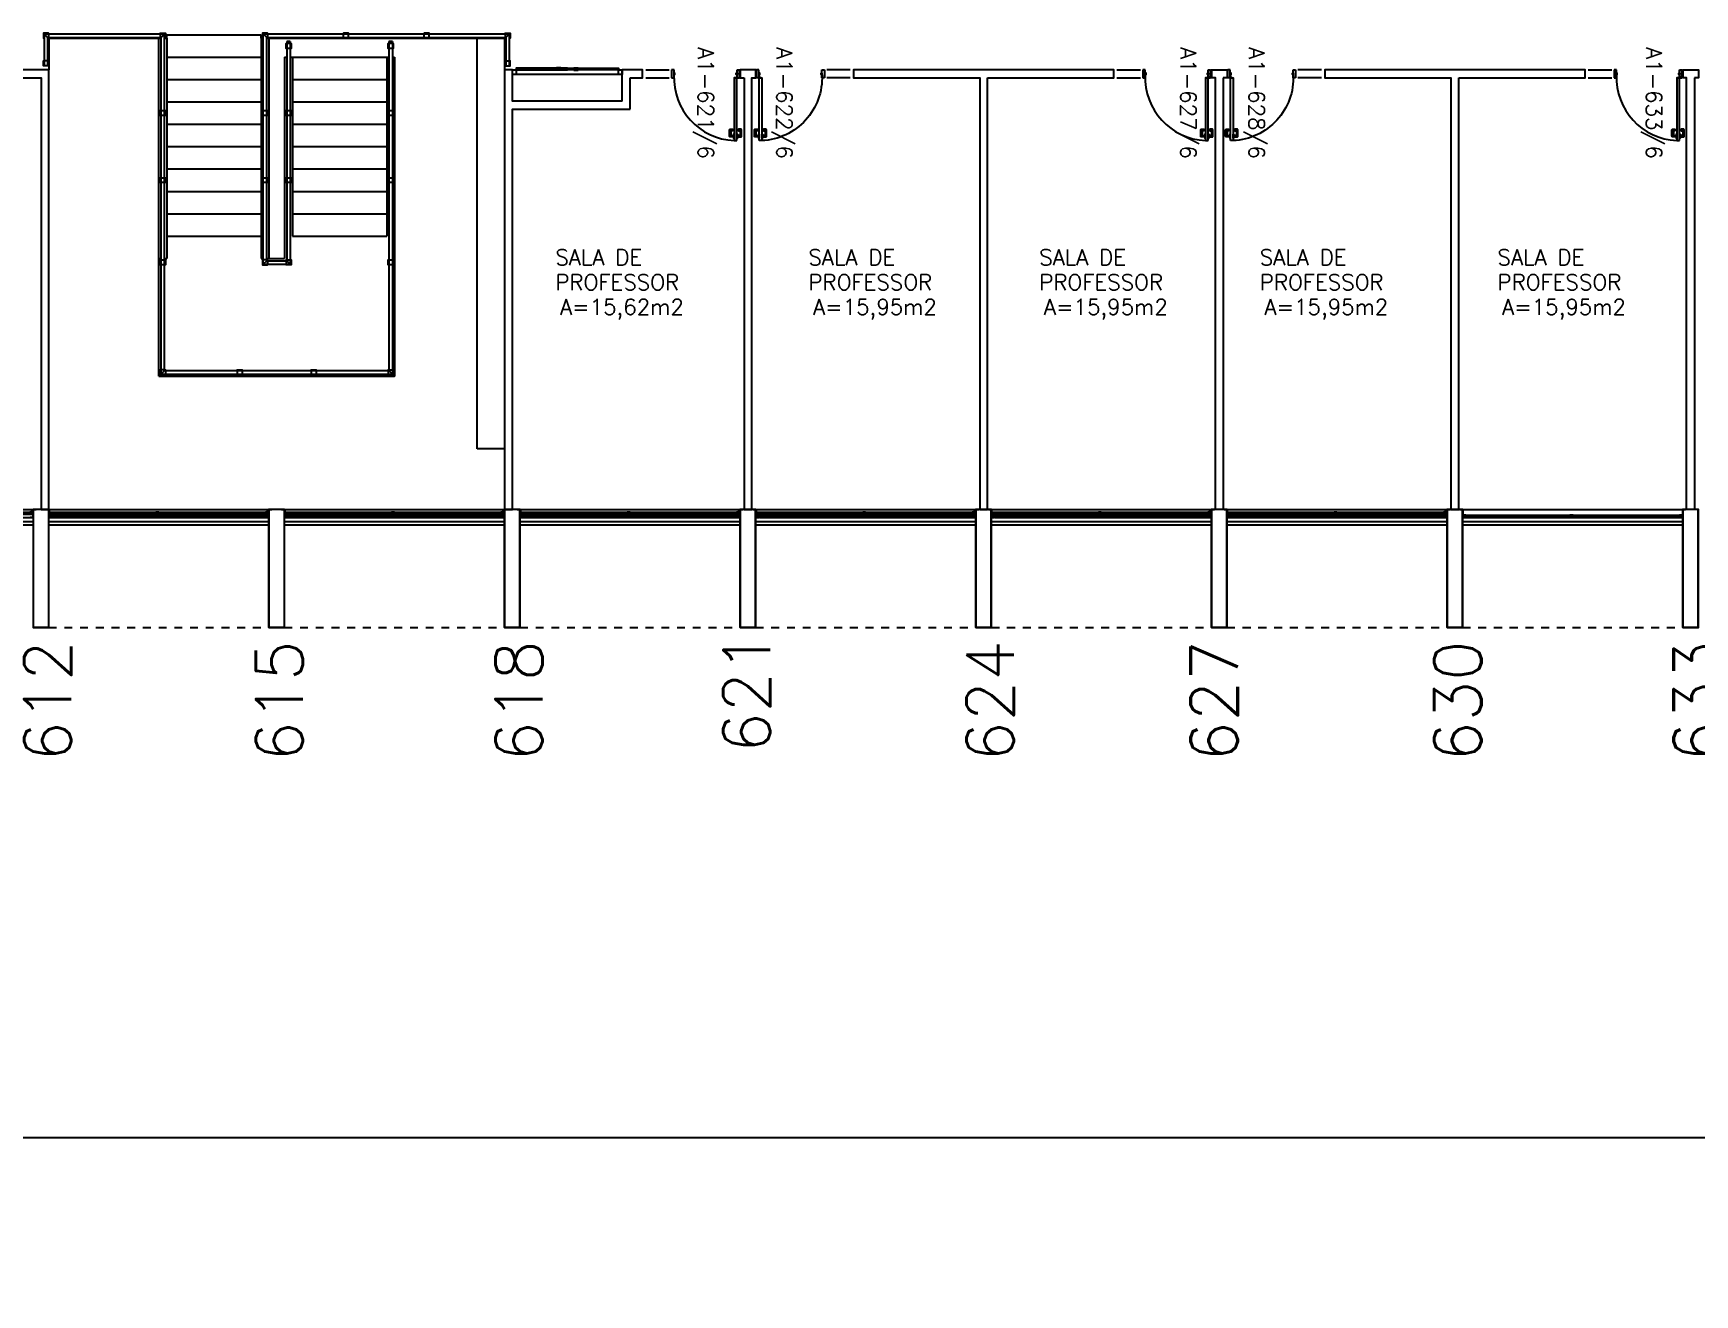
# Model space of a CAD drawing. Extents: x -16 to 243, y 482 to 579.
# Drawn here: x 144.19 to 165.34, y 486.2 to 502.26 of the extents above; entities that cross this region are included whole.
import ezdxf
from ezdxf.enums import TextEntityAlignment as Align

# ---------------------------------------------------------------- set-up
doc = ezdxf.new("R2010")
doc.units = 0
doc.header["$LTSCALE"] = 0.02
doc.header["$MEASUREMENT"] = 0
doc.linetypes.add('HIDDEN', pattern=[0.375, 0.25, -0.125])
doc.linetypes.add('HIDDEN2', pattern=[0.1875, 0.125, -0.0625])
doc.layers.get('0').update_dxf_attribs({"linetype": 'CONTINUOUS'})
for name, color, linetype in [('AR-BNC-VT1', 1, 'CONTINUOUS'), ('AR-COB-PRJ', 1, 'HIDDEN'), ('AR-COR-VT1', 2, 'CONTINUOUS'), ('AR-COR-VT2', 2, 'CONTINUOUS'), ('AR-DIV', 2, 'CONTINUOUS'), ('AR-EST-CNC', 3, 'CONTINUOUS'), ('AR-EST-CNC-IDE', 2, 'CONTINUOUS'), ('AR-PIS', 1, 'CONTINUOUS'), ('AR-PIS-VT1', 1, 'CONTINUOUS'), ('AR-PIS-VT2', 1, 'CONTINUOUS'), ('AR-POR-VT1', 191, 'CONTINUOUS'), ('BI-ESC', 7, 'CONTINUOUS'), ('BI-ESQ', 7, 'CONTINUOUS'), ('BI-POR', 7, 'CONTINUOUS'), ('BL-ESQ-01', 2, 'CONTINUOUS'), ('BL-ESQ-02', 2, 'CONTINUOUS'), ('BL-MOB-02', 122, 'CONTINUOUS'), ('BL-POR-01', 41, 'CONTINUOUS'), ('DT-ESQ-CRT', 43, 'CONTINUOUS'), ('DT-ESQ-VT1', 1, 'CONTINUOUS'), ('DT-ESQ-VT2', 2, 'CONTINUOUS'), ('DT-PRJ', 1, 'HIDDEN'), ('ESQ', 1, 'CONTINUOUS'), ('ESTR', 3, 'CONTINUOUS'), ('NOPILAR1', 2, 'CONTINUOUS'), ('PROJ', 1, 'HIDDEN2'), ('TEXTO', 2, 'CONTINUOUS'), ('TEXTO-ENDEREÇO', 2, 'CONTINUOUS'), ('USO1', 2, 'CONTINUOUS'), ('ÁREA', 2, 'CONTINUOUS')]:
    doc.layers.add(name, color=color, linetype=linetype)
doc.styles.add('1', font='romans.shx')
doc.styles.add('NOPILAR', font='simplex.shx', dxfattribs={"height": 0.6})
doc.styles.add('UNB-100', font='simplex.shx', dxfattribs={"height": 0.2})
doc.styles.add('UNB-100-1', font='simplex.shx', dxfattribs={"height": 0.2})
doc.dimstyles.new('1-600', dxfattribs={"dimtxt": 1.1, "dimasz": 2.5, "dimexe": 2, "dimexo": 4, "dimgap": 0.2, "dimtad": 1, "dimdec": 0, "dimzin": 4, "dimdsep": 46, "dimlunit": 6, "dimtxsty": '1', "dimblk1": 'NONE', "dimblk2": 'NONE', "dimsah": 1, "dimcen": 0, "dimclrd": 2, "dimclre": 2, "dimclrt": 2, "dimadec": 0, "dimazin": 0, "dimtfac": 1, "dimtdec": 0, "dimtmove": 2, "dimatfit": 3, "dimldrblk": 'NONE', "dimfxl": 0, "dimtolj": 1, "dimtzin": 0, "dimarcsym": 0})

# ---------------------------------------------------------------- blocks, each defined once
blk = doc.blocks.new('PILAR-SLN')
blk.add_lwpolyline([(0.197, -72.501), (0.197, -74.001), (-0.003, -74.001), (-0.003, -72.501)], close=True)
blk = doc.blocks.new('*D41')
at = {"color": 2, "linetype": 'ByBlock'}
for p, q in [((126.287, 490.695), (126.287, 486.195)), ((222.384, 490.695), (222.384, 486.195)), ((222.384, 488.195), (126.287, 488.195))]:
    blk.add_line(p, q, dxfattribs=at)
at = {"color": 2, "linetype": 'ByBlock', "insert": (174.335, 489.129), "char_height": 1.1, "attachment_point": 5, "style": '1'}
blk.add_mtext('\\A1;Comunicação', dxfattribs=at)
blk = doc.blocks.new('_NONE')
at = {"color": 0, "linetype": 'ByBlock'}
blk.add_circle((0, 0), 0.25, dxfattribs=at)
blk = doc.blocks.new('perfil')
at = {"layer": 'DT-ESQ-CRT', "color": 2}
for p, q in [((0.13, -5.879), (0.093, -5.879)), ((0.093, -5.879), (0.093, -5.881)), ((0.093, -5.881), (0.131, -5.881)), ((0.131, -5.779), (0.131, -5.878)), ((0.171, -5.777), (0.133, -5.777)), ((0.133, -5.879), (0.133, -5.78)), ((0.134, -5.779), (0.171, -5.779)), ((0.171, -5.779), (0.171, -5.777))]:
    blk.add_line(p, q, dxfattribs=at)
for centre, radius, start, end in [((0.13, -5.878), 0.001, 270, 0), ((0.133, -5.779), 0.002, 90, 180), ((0.131, -5.879), 0.002, 270, 0), ((0.134, -5.78), 0.001, 90, 180)]:
    blk.add_arc(centre, radius, start, end, dxfattribs=at)
blk = doc.blocks.new('ef01-p')
at = {"layer": 'DT-ESQ-CRT'}
for points in [[(0.032, 0.051, -0.414214), (0.03, 0.053), (0.03, 0.077, 0.414214), (0.029, 0.078), (0.004, 0.078, 0.414214), (0.003, 0.077), (0.003, 0.065), (0.001, 0.065), (0.001, 0.077, -0.414214), (0.004, 0.079), (0.03, 0.079, -0.414214), (0.031, 0.077), (0.031, 0.053, 0.414214), (0.033, 0.052), (0.045, 0.052, -1), (0.045, 0.049), (0.004, 0.049, -0.414214), (0.001, 0.051), (0.001, 0.064), (0.003, 0.064), (0.003, 0.052, 0.414214), (0.004, 0.051), (0.045, 0.051)], [(1.374, 0.051, 0.414214), (1.376, 0.053), (1.376, 0.077, -0.414214), (1.377, 0.078), (1.402, 0.078, -0.414214), (1.403, 0.077), (1.403, 0.065), (1.405, 0.065), (1.405, 0.077, 0.414214), (1.403, 0.079), (1.377, 0.079, 0.414214), (1.375, 0.077), (1.375, 0.053, -0.414214), (1.374, 0.052), (1.361, 0.052, 1), (1.361, 0.049), (1.403, 0.049, 0.414214), (1.405, 0.051), (1.405, 0.064), (1.403, 0.064), (1.403, 0.052, -0.414214), (1.402, 0.051), (1.361, 0.051)], [(1.4, 0.095), (1.365, 0.095, -0.414214), (1.364, 0.096), (1.364, 0.105), (1.362, 0.105), (1.362, 0.095, 0.414214), (1.364, 0.093), (1.4, 0.093, 1), (1.4, 0.096), (1.388, 0.096, -0.414214), (1.387, 0.097), (1.387, 0.116, 0.414214), (1.385, 0.118), (1.364, 0.118, 0.414214), (1.362, 0.116), (1.362, 0.106), (1.364, 0.106), (1.364, 0.116, -0.414214), (1.365, 0.117), (1.385, 0.117, -0.414214), (1.385, 0.116), (1.385, 0.097, 0.414214), (1.388, 0.095)], [(2.755, 0.095), (2.791, 0.095, 0.414214), (2.792, 0.096), (2.792, 0.105), (2.793, 0.105), (2.793, 0.095, -0.414214), (2.791, 0.093), (2.755, 0.093, -1), (2.755, 0.096), (2.767, 0.096, 0.414214), (2.768, 0.097), (2.768, 0.116, -0.414214), (2.77, 0.118), (2.791, 0.118, -0.414214), (2.793, 0.116), (2.793, 0.107), (2.792, 0.107), (2.792, 0.116, 0.414214), (2.791, 0.117), (2.771, 0.117, 0.414214), (2.77, 0.116), (2.77, 0.097, -0.414214), (2.768, 0.095)]]:
    blk.add_lwpolyline(points, format="xyb", dxfattribs=at)
for points in [[(0.042, 0.077), (0.031, 0.077), (0.031, 0.078), (0.042, 0.078, -0.414214), (0.044, 0.076), (0.044, 0.068, -0.414214), (0.042, 0.066), (0.031, 0.066), (0.031, 0.067), (0.042, 0.067, 0.414214), (0.043, 0.068), (0.043, 0.076, 0.414214)], [(1.365, 0.077), (1.375, 0.077), (1.375, 0.078), (1.364, 0.078, 0.414214), (1.362, 0.076), (1.362, 0.068, 0.414214), (1.364, 0.066), (1.375, 0.066), (1.375, 0.067), (1.365, 0.067, -0.414214), (1.364, 0.068), (1.364, 0.076, -0.414214)], [(1.397, 0.117), (1.387, 0.117), (1.387, 0.118), (1.398, 0.118, -0.414214), (1.4, 0.116), (1.4, 0.108, -0.414214), (1.398, 0.106), (1.387, 0.106), (1.387, 0.107), (1.397, 0.107, 0.414214), (1.398, 0.108), (1.398, 0.116, 0.414214)], [(2.758, 0.117), (2.768, 0.117), (2.768, 0.118), (2.757, 0.118, 0.414214), (2.755, 0.116), (2.755, 0.108, 0.414214), (2.757, 0.106), (2.768, 0.106), (2.768, 0.107), (2.758, 0.107, -0.414214), (2.757, 0.108), (2.757, 0.116, -0.414214)], [(2.796, 0.12), (2.769, 0.12), (2.769, 0.121), (2.797, 0.121, -0.414214), (2.799, 0.119), (2.799, 0.093, -0.414214), (2.797, 0.091), (2.769, 0.091), (2.769, 0.093), (2.796, 0.093, 0.414214), (2.797, 0.093), (2.797, 0.118, 0.414214)]]:
    blk.add_lwpolyline(points, format="xyb", close=True, dxfattribs=at)
at = {"layer": 'DT-ESQ-VT1'}
for p, q in [((0, 0), (2.8, 0)), ((0.001, 0.15), (2.799, 0.15)), ((0.001, 0.093), (1.364, 0.093)), ((0.001, 0.118), (1.416, 0.118)), ((0.03, 0.079), (1.377, 0.079)), ((0.045, 0.049), (2.76, 0.049)), ((1.4, 0.093), (2.767, 0.093)), ((1.416, 0.118), (2.767, 0.118)), ((2.768, 0.118), (2.77, 0.118)), ((2.791, 0.093), (2.797, 0.093)), ((2.797, 0.121), (2.799, 0.121))]:
    blk.add_line(p, q, dxfattribs=at)
at = {"layer": 'DT-ESQ-VT2'}
for p, q in [((0.033, 0.062), (1.373, 0.062)), ((0.033, 0.062), (0.033, 0.056)), ((0.033, 0.056), (1.373, 0.056)), ((1.373, 0.062), (1.373, 0.056)), ((1.389, 0.104), (2.767, 0.104)), ((1.389, 0.098), (1.389, 0.104)), ((1.389, 0.098), (2.767, 0.098)), ((2.767, 0.104), (2.767, 0.098))]:
    blk.add_line(p, q, dxfattribs=at)
at = {"extrusion": (0, 0, -1), "zscale": -1, "rotation": 180}
blk.add_blockref('perfil', (0.131, -5.729), dxfattribs=at)
at = {"rotation": 180}
blk.add_blockref('perfil', (2.931, -5.729), dxfattribs=at)
blk = doc.blocks.new('ef02-p2')
at = {"layer": 'DT-ESQ-CRT'}
for p, q in [((1.379, 0.051), (1.364, 0.051)), ((1.398, 0.051), (1.41, 0.051))]:
    blk.add_line(p, q, dxfattribs=at)
blk.add_lwpolyline([(0.031, 0.051, -0.414214), (0.029, 0.053), (0.029, 0.077, 0.414214), (0.027, 0.078), (0.002, 0.078, 0.414214), (0.001, 0.077), (0.001, 0.065), (0, 0.065), (0, 0.077, -0.414214), (0.002, 0.079), (0.028, 0.079, -0.414214), (0.03, 0.077), (0.03, 0.053, 0.414214), (0.031, 0.052), (0.043, 0.052, -1), (0.043, 0.049), (0.002, 0.049, -0.414214), (0, 0.051), (0, 0.064), (0.001, 0.064), (0.001, 0.052, 0.414214), (0.002, 0.051), (0.043, 0.051)], format="xyb", dxfattribs=at)
blk.add_lwpolyline([(0.04, 0.077), (0.03, 0.077), (0.03, 0.078), (0.041, 0.078, -0.414214), (0.043, 0.076), (0.043, 0.068, -0.414214), (0.041, 0.066), (0.03, 0.066), (0.03, 0.067), (0.04, 0.067, 0.414214), (0.041, 0.068), (0.041, 0.076, 0.414214)], format="xyb", close=True, dxfattribs=at)
at = {"layer": 'DT-ESQ-CRT', "color": 2}
for points in [[(1.395, 0.079), (1.379, 0.079, 0.414214), (1.377, 0.077), (1.377, 0.053), (1.379, 0.053), (1.379, 0.077, -0.414214), (1.38, 0.078), (1.395, 0.078, -0.414214), (1.396, 0.077), (1.396, 0.053, 0.414214), (1.398, 0.051), (1.379, 0.051), (1.379, 0.052), (1.364, 0.052, 1), (1.364, 0.049), (1.41, 0.049, 1), (1.41, 0.052), (1.398, 0.052, -0.414214), (1.397, 0.053), (1.397, 0.077, 0.414214)], [(1.367, 0.077), (1.377, 0.077), (1.377, 0.078), (1.366, 0.078, 0.414214), (1.364, 0.076), (1.364, 0.068, 0.414214), (1.366, 0.066), (1.377, 0.066), (1.377, 0.067), (1.367, 0.067, -0.414214), (1.366, 0.068), (1.366, 0.076, -0.414214)], [(1.407, 0.077), (1.397, 0.077), (1.397, 0.078), (1.408, 0.078, -0.414214), (1.41, 0.076), (1.41, 0.068, -0.414214), (1.408, 0.066), (1.397, 0.066), (1.397, 0.067), (1.407, 0.067, 0.414214), (1.408, 0.068), (1.408, 0.076, 0.414214)], [(2.763, 0.078), (2.774, 0.078), (2.774, 0.079), (2.763, 0.079, 0.414214), (2.761, 0.077), (2.761, 0.069, 0.414214), (2.763, 0.067), (2.774, 0.067), (2.774, 0.068), (2.763, 0.068, -0.414214), (2.762, 0.069), (2.762, 0.077, -0.414214)]]:
    blk.add_lwpolyline(points, format="xyb", close=True, dxfattribs=at)
blk.add_lwpolyline([(2.797, 0.063), (2.799, 0.063), (2.799, 0.077, 0.414214), (2.797, 0.079), (2.776, 0.079, 0.414214), (2.774, 0.077), (2.774, 0.053, -0.414214), (2.773, 0.052), (2.76, 0.052, 1), (2.76, 0.049), (2.797, 0.049, 0.414214), (2.799, 0.051), (2.799, 0.061), (2.797, 0.061), (2.797, 0.052, -0.414214), (2.796, 0.051), (2.76, 0.051), (2.773, 0.051, 0.414214), (2.775, 0.053), (2.775, 0.077, -0.414214), (2.776, 0.078), (2.796, 0.078, -0.414214), (2.797, 0.077), (2.797, 0.063)], format="xyb", dxfattribs=at)
at = {"layer": 'DT-ESQ-VT1'}
for p, q in [((0, 0.149), (2.767, 0.149)), ((0, 0), (2.8, 0)), ((0.028, 0.079), (2.763, 0.079)), ((0.043, 0.049), (2.76, 0.049))]:
    blk.add_line(p, q, dxfattribs=at)
at = {"layer": 'DT-ESQ-VT2'}
for p, q in [((0.032, 0.062), (1.375, 0.062)), ((0.032, 0.062), (0.032, 0.056)), ((0.032, 0.056), (1.375, 0.056)), ((1.375, 0.062), (1.375, 0.056)), ((1.399, 0.063), (2.772, 0.063)), ((1.399, 0.063), (1.399, 0.056)), ((1.399, 0.056), (2.772, 0.056))]:
    blk.add_line(p, q, dxfattribs=at)
at = {"layer": 'DT-ESQ-VT2', "color": 2}
blk.add_line((2.772, 0.063), (2.772, 0.056), dxfattribs=at)
at = {"extrusion": (0, 0, -1), "zscale": -1, "rotation": 180}
blk.add_blockref('perfil', (0.133, -5.729), dxfattribs=at)
at = {"layer": 'DT-ESQ-CRT', "color": 2, "rotation": 180}
blk.add_blockref('perfil', (2.931, -5.729), dxfattribs=at)
blk = doc.blocks.new('pm02')
at = {"layer": 'BL-ESQ-02', "color": 2}
for p, q in [((0.01, 0.1), (0.01, 0)), ((0.04, 0.1), (0.01, 0.1)), ((0.04, 0), (0.01, 0)), ((0.04, 0.1), (0.04, 0)), ((0.872, 0.1), (0.842, 0.1)), ((0.842, 0.1), (0.842, 0)), ((0.842, 0), (0.872, 0)), ((0.872, 0), (0.872, 0.1))]:
    blk.add_line(p, q, dxfattribs=at)
for points in [[(0.041, 0.901), (0.041, 0.101), (0.076, 0.101), (0.076, 0.901)], [(0.04, 0.043), (0.04, 0.058), (0.05, 0.058), (0.05, 0.043)], [(0.842, 0.043), (0.842, 0.058), (0.832, 0.058), (0.832, 0.043)]]:
    blk.add_lwpolyline(points, close=True, dxfattribs=at)
for points in [[(0, 0.01), (0, 0.09), (0.01, 0.09)], [(0.01, 0.01), (0, 0.01)]]:
    blk.add_lwpolyline(points, dxfattribs=at)
at = {"layer": 'DT-ESQ-VT1'}
for points in [[(0.034, 0.855), (-0.01, 0.855, 0.414214), (-0.019, 0.846), (-0.019, 0.766, 0.414214), (-0.01, 0.757), (0.019, 0.757), (0.019, 0.775), (-0.001, 0.775), (-0.001, 0.837), (0.034, 0.837)], [(0.083, 0.855), (0.127, 0.855, -0.414214), (0.136, 0.846), (0.136, 0.766, -0.414214), (0.127, 0.757), (0.098, 0.757), (0.098, 0.775), (0.118, 0.775), (0.118, 0.837), (0.083, 0.837)]]:
    blk.add_lwpolyline(points, format="xyb", dxfattribs=at)
for points in [[(0.041, 0.872), (0.041, 0.82), (0.034, 0.82), (0.034, 0.872)], [(0.076, 0.872), (0.076, 0.82), (0.083, 0.82), (0.083, 0.872)], [(0.04, 0.1), (0.04, 0.075), (0.041, 0.075), (0.041, 0.1)], [(0.041, 0.101), (0.066, 0.101), (0.066, 0.1), (0.041, 0.1)]]:
    blk.add_lwpolyline(points, close=True, dxfattribs=at)
blk.add_arc((0.041, 0.1), 0.802, 357.498, 87.498, dxfattribs=at)
blk = doc.blocks.new('em02')
at = {"layer": 'BL-ESQ-01', "color": 1}
for p, q in [((0.33, 0.1), (0.03, 0.1)), ((0.33, 0), (0.03, 0))]:
    blk.add_line(p, q, dxfattribs=at)
blk = doc.blocks.new('fac-escada-planta sobreloja')
at = {"layer": 'AR-COR-VT1', "linetype": 'Continuous'}
for points in [[(-2.991, 4.36), (-2.991, 4.369), (-3.055, 4.369), (-3.055, 4.306), (-3.045, 4.306)], [(-3.001, 4.306), (-2.991, 4.306), (-2.991, 4.315)], [(-1.566, 4.36), (-1.566, 4.369), (-1.502, 4.369), (-1.502, 4.306), (-1.512, 4.306)], [(-1.556, 4.306), (-1.566, 4.306), (-1.566, 4.315)], [(-0.202, 4.36), (-0.202, 4.369), (-0.266, 4.369), (-0.266, 4.306), (-0.256, 4.306)], [(-0.212, 4.306), (-0.202, 4.306), (-0.202, 4.315)], [(0.044, 4.176), (0.034, 4.176), (0.034, 4.239), (0.044, 4.239)], [(0.088, 4.239), (0.098, 4.239), (0.098, 4.176), (0.088, 4.176)], [(0.828, 4.36), (0.828, 4.369), (0.764, 4.369), (0.764, 4.36)], [(0.764, 4.315), (0.764, 4.306), (0.828, 4.306), (0.828, 4.315)], [(1.344, 4.176), (1.334, 4.176), (1.334, 4.239), (1.344, 4.239)], [(1.388, 4.239), (1.398, 4.239), (1.398, 4.176), (1.388, 4.176)], [(1.857, 4.36), (1.857, 4.369), (1.794, 4.369), (1.794, 4.36)], [(1.794, 4.315), (1.794, 4.306), (1.857, 4.306), (1.857, 4.315)], [(2.823, 4.36), (2.823, 4.369), (2.887, 4.369), (2.887, 4.306), (2.877, 4.306)], [(2.833, 4.306), (2.823, 4.306), (2.823, 4.315)], [(-3.001, 4.017), (-2.991, 4.017), (-2.991, 3.954), (-3.055, 3.954), (-3.055, 4.017), (-3.045, 4.017)], [(2.833, 4.017), (2.823, 4.017), (2.823, 3.954), (2.887, 3.954), (2.887, 4.017), (2.877, 4.017)], [(-1.556, 3.321), (-1.566, 3.321), (-1.566, 3.384), (-1.556, 3.384)], [(-1.512, 3.384), (-1.502, 3.384), (-1.502, 3.321), (-1.512, 3.321)], [(-0.256, 3.321), (-0.266, 3.321), (-0.266, 3.384), (-0.256, 3.384)], [(-0.212, 3.384), (-0.202, 3.384), (-0.202, 3.321), (-0.212, 3.321)], [(0.044, 3.321), (0.034, 3.321), (0.034, 3.384), (0.044, 3.384)], [(0.088, 3.384), (0.098, 3.384), (0.098, 3.321), (0.088, 3.321)], [(1.344, 3.321), (1.334, 3.321), (1.334, 3.384), (1.344, 3.384)], [(1.388, 3.384), (1.398, 3.384), (1.398, 3.321), (1.388, 3.321)], [(-1.556, 2.466), (-1.566, 2.466), (-1.566, 2.529), (-1.556, 2.529)], [(-1.512, 2.529), (-1.502, 2.529), (-1.502, 2.466), (-1.512, 2.466)], [(-0.256, 2.466), (-0.266, 2.466), (-0.266, 2.529), (-0.256, 2.529)], [(-0.212, 2.529), (-0.202, 2.529), (-0.202, 2.466), (-0.212, 2.466)], [(0.044, 2.466), (0.034, 2.466), (0.034, 2.529), (0.044, 2.529)], [(0.088, 2.529), (0.098, 2.529), (0.098, 2.466), (0.088, 2.466)], [(1.344, 2.466), (1.334, 2.466), (1.334, 2.529), (1.344, 2.529)], [(1.388, 2.529), (1.398, 2.529), (1.398, 2.466), (1.388, 2.466)], [(-1.556, 1.418), (-1.566, 1.418), (-1.566, 1.482), (-1.556, 1.482)], [(-1.512, 1.482), (-1.502, 1.482), (-1.502, 1.418), (-1.512, 1.418)], [(-0.256, 1.482), (-0.266, 1.482), (-0.266, 1.418), (-0.202, 1.418), (-0.202, 1.428)], [(-0.202, 1.472), (-0.202, 1.482), (-0.212, 1.482)], [(0.088, 1.482), (0.098, 1.482), (0.098, 1.418), (0.034, 1.418), (0.034, 1.428)], [(0.034, 1.472), (0.034, 1.482), (0.044, 1.482)], [(1.344, 1.418), (1.334, 1.418), (1.334, 1.482), (1.344, 1.482)], [(1.388, 1.482), (1.398, 1.482), (1.398, 1.418), (1.388, 1.418)], [(-1.502, 0.028), (-1.502, 0.018), (-1.566, 0.018), (-1.566, 0.082), (-1.556, 0.082)], [(-1.512, 0.082), (-1.502, 0.082), (-1.502, 0.072)], [(-0.586, 0.072), (-0.586, 0.082), (-0.522, 0.082), (-0.522, 0.072)], [(-0.522, 0.028), (-0.522, 0.018), (-0.586, 0.018), (-0.586, 0.028)], [(0.354, 0.072), (0.354, 0.082), (0.418, 0.082), (0.418, 0.072)], [(0.418, 0.028), (0.418, 0.018), (0.354, 0.018), (0.354, 0.028)], [(1.388, 0.082), (1.398, 0.082), (1.398, 0.018), (1.334, 0.018), (1.334, 0.028)], [(1.334, 0.072), (1.334, 0.082), (1.344, 0.082)]]:
    blk.add_lwpolyline(points, dxfattribs=at)
at = {"layer": 'AR-COR-VT2', "linetype": 'Continuous'}
for p, q in [((-3.045, 4.36), (-1.512, 4.36)), ((-3.045, 4.36), (-3.001, 4.315)), ((-3.001, 4.315), (-1.556, 4.315)), ((-1.556, 4.315), (-1.512, 4.36)), ((-1.556, 0.028), (-1.556, 4.315)), ((-1.512, 0.072), (-1.512, 4.36)), ((-0.256, 1.428), (-0.256, 4.36)), ((-0.256, 4.36), (2.877, 4.36)), ((-0.256, 4.36), (-0.212, 4.315)), ((-0.212, 1.472), (-0.212, 4.315)), ((-0.212, 4.315), (2.833, 4.315)), ((2.877, 4.36), (2.833, 4.315))]:
    blk.add_line(p, q, dxfattribs=at)
at = {"layer": 'AR-COR-VT2'}
for p, q in [((-3.045, 4.36), (-3.045, 3.954)), ((-3.001, 4.315), (-3.001, 3.954)), ((0.044, 4.263), (0.044, 1.472)), ((0.088, 4.263), (0.044, 4.263)), ((0.088, 4.263), (0.088, 1.428)), ((1.344, 4.263), (1.344, 0.072)), ((1.388, 4.263), (1.344, 4.263)), ((1.388, 4.263), (1.388, 0.028)), ((2.833, 4.315), (2.833, 3.954)), ((2.877, 4.36), (2.877, 3.954)), ((-0.256, 1.473), (-0.256, 1.473)), ((-0.212, 1.472), (-0.256, 1.428)), ((-0.256, 1.428), (0.088, 1.428)), ((-0.212, 1.472), (0.044, 1.472)), ((0.044, 1.472), (0.088, 1.428)), ((-1.512, 0.072), (-1.556, 0.028)), ((-1.556, 0.028), (1.388, 0.028)), ((-1.512, 0.072), (1.344, 0.072)), ((1.344, 0.072), (1.388, 0.028)), ((1.344, 0.072), (1.388, 0.028)), ((1.388, 0.072), (1.388, 0.072))]:
    blk.add_line(p, q, dxfattribs=at)
at = {"layer": 'AR-PIS-VT1', "ltscale": 0.2}
for p, q in [((-1.484, 4.35), (-0.284, 4.35)), ((-1.484, 4.304), (-1.484, 4.35)), ((-0.284, 4.304), (-0.284, 4.35)), ((-1.484, 4.065), (-0.284, 4.065)), ((0.116, 4.065), (1.316, 4.065)), ((-1.484, 3.78), (-0.284, 3.78)), ((0.116, 3.78), (1.316, 3.78)), ((-1.484, 3.495), (-0.284, 3.495)), ((0.116, 3.495), (1.316, 3.495)), ((-1.484, 3.21), (-0.284, 3.21)), ((0.116, 3.21), (1.316, 3.21)), ((-1.484, 2.925), (-0.284, 2.925)), ((0.116, 2.925), (1.316, 2.925)), ((-1.484, 2.64), (-0.284, 2.64)), ((0.116, 2.64), (1.316, 2.64)), ((-1.484, 2.355), (-0.284, 2.355)), ((0.116, 2.355), (1.316, 2.355)), ((-1.484, 2.07), (-0.284, 2.07)), ((0.116, 2.07), (1.316, 2.07)), ((-1.484, 1.785), (-0.284, 1.785))]:
    blk.add_line(p, q, dxfattribs=at)
at = {"layer": 'AR-PIS-VT2', "ltscale": 0.2}
for p, q in [((-2.984, 4.304), (-1.556, 4.304)), ((-2.984, 4.304), (-2.984, 3.904)), ((-1.584, 0), (-1.584, 4.304)), ((-1.512, 4.304), (-1.484, 4.304)), ((-1.484, 4.304), (-1.484, 1.5)), ((-0.284, 4.304), (-0.284, 1.5)), ((-0.284, 4.304), (-0.256, 4.304)), ((-0.212, 4.304), (2.816, 4.304)), ((-0.184, 4.304), (-0.184, 1.5)), ((2.816, 4.304), (2.816, 3.904)), ((0.016, 4.065), (0.016, 1.5)), ((0.016, 4.065), (0.044, 4.065)), ((0.088, 4.065), (0.116, 4.065)), ((0.116, 4.065), (0.116, 1.785)), ((1.316, 4.065), (1.316, 1.785)), ((1.316, 4.065), (1.344, 4.065)), ((1.388, 4.065), (1.416, 4.065)), ((1.416, 4.065), (1.416, 0)), ((0.116, 1.785), (1.316, 1.785)), ((-1.584, 1.5), (-1.556, 1.5)), ((-1.512, 1.5), (-1.484, 1.5)), ((-0.284, 1.5), (-0.256, 1.5)), ((-0.212, 1.5), (0.016, 1.5))]:
    blk.add_line(p, q, dxfattribs=at)
blk.add_lwpolyline([(-1.584, 0), (-1.584, 0), (-1.584, 0), (1.416, 0), (1.416, 0), (1.416, 0)], dxfattribs=at)
at = {"layer": 'DT-PRJ', "linetype": 'Continuous'}
for p, q in [((-2.991, 4.36), (-2.991, 4.315)), ((-1.566, 4.36), (-1.566, 4.315)), ((-0.202, 4.36), (-0.202, 4.315)), ((0.088, 4.239), (0.044, 4.239)), ((0.764, 4.315), (0.764, 4.36)), ((0.828, 4.315), (0.828, 4.36)), ((1.388, 4.239), (1.344, 4.239)), ((1.794, 4.315), (1.794, 4.36)), ((1.857, 4.315), (1.857, 4.36)), ((2.823, 4.36), (2.823, 4.315)), ((0.088, 4.176), (0.044, 4.176)), ((0.088, 4.176), (0.044, 4.176)), ((1.388, 4.176), (1.344, 4.176)), ((-3.001, 4.017), (-3.045, 4.017)), ((2.833, 4.017), (2.877, 4.017)), ((-1.556, 3.384), (-1.512, 3.384)), ((-1.512, 3.321), (-1.556, 3.321)), ((-0.256, 3.384), (-0.212, 3.384)), ((-0.212, 3.321), (-0.256, 3.321)), ((0.044, 3.384), (0.088, 3.384)), ((0.088, 3.321), (0.044, 3.321)), ((1.344, 3.384), (1.388, 3.384)), ((1.388, 3.321), (1.344, 3.321)), ((-1.556, 2.529), (-1.512, 2.529)), ((-1.512, 2.466), (-1.556, 2.466)), ((-0.256, 2.529), (-0.212, 2.529)), ((-0.212, 2.466), (-0.256, 2.466)), ((0.044, 2.529), (0.088, 2.529)), ((0.088, 2.466), (0.044, 2.466)), ((1.344, 2.529), (1.388, 2.529)), ((1.388, 2.466), (1.344, 2.466)), ((-1.556, 1.482), (-1.512, 1.482)), ((-0.212, 1.482), (-0.256, 1.482)), ((0.044, 1.482), (0.088, 1.482)), ((1.344, 1.482), (1.388, 1.482)), ((-1.512, 1.418), (-1.556, 1.418)), ((-0.202, 1.472), (-0.202, 1.428)), ((0.034, 1.472), (0.034, 1.428)), ((1.388, 1.418), (1.344, 1.418)), ((-1.512, 0.082), (-1.556, 0.082)), ((-1.502, 0.072), (-1.502, 0.028)), ((-0.586, 0.072), (-0.586, 0.028)), ((-0.522, 0.072), (-0.522, 0.028)), ((0.354, 0.072), (0.354, 0.028)), ((0.418, 0.072), (0.418, 0.028)), ((1.334, 0.072), (1.334, 0.028)), ((1.344, 0.082), (1.388, 0.082))]:
    blk.add_line(p, q, dxfattribs=at)
blk = doc.blocks.new('p-ar01-fechado')
at = {"layer": 'AR-POR-VT1', "color": 1}
for points in [[(0.541, -0.159), (0.54, -0.165)], [(0.589, -0.182), (0.54, -0.165)], [(0.548, -0.139), (0.55, -0.134)], [(0.599, -0.151), (0.55, -0.134)], [(0.591, -0.177), (0.589, -0.182)], [(0.598, -0.157), (0.599, -0.151)], [(0.757, -0.213), (0.758, -0.208)], [(0.758, -0.208), (0.808, -0.225)], [(0.75, -0.233), (0.748, -0.238)], [(0.748, -0.238), (0.797, -0.255)], [(0.799, -0.25), (0.797, -0.255)], [(0.806, -0.23), (0.808, -0.225)]]:
    blk.add_lwpolyline(points, dxfattribs=at)
at = {"layer": 'BL-MOB-02', "color": 2}
for points in [[(0.01, 0.028), (0.057, 0.012), (0.037, -0.045), (-0.01, -0.028)], [(1.283, -0.421), (1.33, -0.438), (1.31, -0.494), (1.263, -0.477)]]:
    blk.add_lwpolyline(points, close=True, dxfattribs=at)
for points in [[(0.677, -0.185), (0.064, 0.031), (0.057, 0.012), (0.67, -0.205), (0.677, -0.185)], [(0.677, -0.185), (1.29, -0.401), (1.283, -0.421), (0.67, -0.205), (0.677, -0.185)]]:
    blk.add_lwpolyline(points, dxfattribs=at)
at = {"layer": 'BL-POR-01', "color": 2}
blk.add_line((1.263, -0.477), (0.037, -0.045), dxfattribs=at)

msp = doc.modelspace()

# ---------------------------------------------------------------- linework, layer by layer
at = {"layer": 'AR-BNC-VT1'}
for p, q in [((149.837, 496.967), (149.837, 502.195)), ((150.187, 496.967), (149.837, 496.967))]:
    msp.add_line(p, q, dxfattribs=at)
at = {"layer": 'AR-COB-PRJ'}
for p, q in [((144.384, 494.695), (147.184, 494.695)), ((147.384, 494.695), (150.184, 494.695)), ((150.384, 494.695), (153.184, 494.695)), ((153.384, 494.695), (156.184, 494.695)), ((156.387, 494.695), (159.187, 494.695)), ((159.387, 494.695), (162.187, 494.695)), ((162.387, 494.695), (165.187, 494.695))]:
    msp.add_line(p, q, dxfattribs=at)
at = {"layer": 'AR-DIV'}
for p, q in [((151.687, 501.395), (151.687, 501.795)), ((151.787, 501.295), (151.787, 501.695))]:
    msp.add_line(p, q, dxfattribs=at)
for points in [[(144.387, 496.195), (144.387, 501.795), (142.629, 501.795), (142.629, 501.695), (144.287, 501.695), (144.287, 496.195)], [(156.337, 501.695), (157.945, 501.695), (157.945, 501.795), (154.629, 501.795), (154.629, 501.695), (156.237, 501.695), (156.237, 496.195), (156.337, 496.195)], [(162.337, 501.695), (163.945, 501.695), (163.945, 501.795), (160.629, 501.795), (160.629, 501.695), (162.237, 501.695), (162.237, 496.195), (162.337, 496.195)]]:
    msp.add_lwpolyline(points, close=True, dxfattribs=at)
for points in [[(150.287, 501.795), (150.187, 501.795), (150.187, 496.195), (150.287, 496.195), (150.287, 501.295), (151.787, 501.295)], [(151.687, 501.395), (150.287, 501.395), (150.287, 501.795), (150.287, 501.795)], [(151.787, 501.695), (151.945, 501.695), (151.945, 501.795), (151.687, 501.795)], [(153.237, 501.695), (153.237, 496.197), (153.337, 496.195), (153.337, 501.695), (153.387, 501.695), (153.387, 501.795), (153.187, 501.795), (153.187, 501.695), (153.237, 501.695)], [(159.337, 501.695), (159.337, 496.195), (159.237, 496.195), (159.237, 501.695), (159.187, 501.695), (159.187, 501.795), (159.387, 501.795), (159.387, 501.695), (159.337, 501.695)], [(165.337, 501.695), (165.337, 496.195), (165.237, 496.195), (165.237, 501.695), (165.187, 501.695), (165.187, 501.795), (165.387, 501.795), (165.387, 501.695), (165.337, 501.695)]]:
    msp.add_lwpolyline(points, dxfattribs=at)
at = {"layer": 'AR-EST-CNC'}
for points in [[(144.187, 496.195), (144.187, 494.695), (144.387, 494.695), (144.387, 496.195), (144.187, 496.195)], [(144.187, 496.195), (144.187, 494.695), (144.387, 494.695), (144.387, 496.195), (144.187, 496.195)], [(147.187, 496.195), (147.187, 494.695), (147.387, 494.695), (147.387, 496.195), (147.187, 496.195)], [(147.187, 496.195), (147.187, 494.695), (147.387, 494.695), (147.387, 496.195), (147.187, 496.195)], [(150.187, 496.195), (150.187, 494.695), (150.387, 494.695), (150.387, 496.195), (150.187, 496.195)], [(150.187, 496.195), (150.187, 494.695), (150.387, 494.695), (150.387, 496.195), (150.187, 496.195)], [(153.187, 496.195), (153.187, 494.695), (153.387, 494.695), (153.387, 496.195), (153.187, 496.195)], [(153.187, 496.195), (153.187, 494.695), (153.387, 494.695), (153.387, 496.195), (153.187, 496.195)], [(156.187, 496.195), (156.187, 494.695), (156.387, 494.695), (156.387, 496.195), (156.187, 496.195)], [(156.187, 496.195), (156.187, 494.695), (156.387, 494.695), (156.387, 496.195), (156.187, 496.195)], [(159.187, 496.195), (159.187, 494.695), (159.387, 494.695), (159.387, 496.195), (159.187, 496.195)], [(159.187, 496.195), (159.187, 494.695), (159.387, 494.695), (159.387, 496.195), (159.187, 496.195)], [(162.187, 496.195), (162.187, 494.695), (162.387, 494.695), (162.387, 496.195), (162.187, 496.195)], [(162.187, 496.195), (162.187, 494.695), (162.387, 494.695), (162.387, 496.195), (162.187, 496.195)], [(165.187, 496.195), (165.187, 494.695), (165.387, 494.695), (165.387, 496.195), (165.187, 496.195)], [(165.187, 496.195), (165.187, 494.695), (165.387, 494.695), (165.387, 496.195), (165.187, 496.195)]]:
    msp.add_lwpolyline(points, dxfattribs=at)
at = {"layer": 'AR-PIS'}
for p, q in [((144.187, 495.995), (141.387, 495.995)), ((147.187, 495.995), (144.387, 495.995)), ((150.187, 495.995), (147.387, 495.995)), ((153.187, 495.995), (150.387, 495.995)), ((156.187, 495.995), (153.387, 495.995)), ((159.187, 495.995), (156.387, 495.995)), ((162.187, 495.995), (159.387, 495.995)), ((165.187, 495.995), (162.387, 495.995))]:
    msp.add_line(p, q, dxfattribs=at)
at = {"layer": 'ESQ'}
for p, q in [((144.384, 496.195), (147.184, 496.195)), ((144.384, 496.12), (147.184, 496.12)), ((147.384, 496.195), (150.184, 496.195)), ((147.384, 496.12), (150.184, 496.12)), ((150.384, 496.195), (153.184, 496.195)), ((150.384, 496.12), (153.184, 496.12)), ((153.384, 496.195), (156.184, 496.195)), ((153.384, 496.12), (156.184, 496.12)), ((156.384, 496.195), (159.184, 496.195)), ((156.384, 496.12), (159.184, 496.12)), ((159.384, 496.195), (162.184, 496.195)), ((159.384, 496.12), (162.184, 496.12)), ((162.384, 496.195), (165.184, 496.195)), ((162.384, 496.12), (165.184, 496.12)), ((144.384, 496.045), (147.184, 496.045)), ((147.384, 496.045), (150.184, 496.045)), ((150.384, 496.045), (153.184, 496.045)), ((153.384, 496.045), (156.184, 496.045)), ((156.384, 496.045), (159.184, 496.045)), ((159.384, 496.045), (162.184, 496.045)), ((162.384, 496.045), (165.184, 496.045))]:
    msp.add_line(p, q, dxfattribs=at)
at = {"layer": 'PROJ'}
for p, q in [((144.384, 494.695), (147.184, 494.695)), ((147.384, 494.695), (150.184, 494.695)), ((150.384, 494.695), (153.184, 494.695)), ((153.384, 494.695), (156.184, 494.695)), ((156.384, 494.695), (159.184, 494.695)), ((159.384, 494.695), (162.184, 494.695)), ((162.384, 494.695), (165.184, 494.695))]:
    msp.add_line(p, q, dxfattribs=at)

# ---------------------------------------------------------------- block references
at = {"rotation": 19.43393782743846}
msp.add_blockref('p-ar01-fechado', (150.287, 501.765), dxfattribs=at)
at = {"layer": 'BI-ESC', "rotation": 2.57086166644399e-05}
msp.add_blockref('fac-escada-planta sobreloja', (147.371, 497.892), dxfattribs=at)
at = {"layer": 'BI-ESQ', "xscale": -1, "rotation": 2.580435289445404e-05}
for p in [(152.315, 501.695), (158.315, 501.695), (164.315, 501.695)]:
    msp.add_blockref('em02', p, dxfattribs=at)
at = {"layer": 'BI-ESQ'}
for name, p, rotation in [('em02', (154.259, 501.695), 2.580555467868789e-05), ('em02', (160.259, 501.695), 2.580555467868789e-05), ('ef01-p', (141.387, 496.045), 2.580435614390616e-05), ('ef01-p', (144.387, 496.045), 2.580435614390616e-05), ('ef01-p', (147.387, 496.045), 2.580435614390616e-05), ('ef01-p', (150.387, 496.045), 2.580435614390616e-05), ('ef01-p', (153.387, 496.045), 2.580435614390616e-05), ('ef01-p', (156.387, 496.045), 2.580435614390616e-05), ('ef01-p', (159.387, 496.045), 2.580435614390616e-05), ('ef02-p2', (162.387, 496.045), 2.580435614390616e-05)]:
    msp.add_blockref(name, p, dxfattribs=dict(at, rotation=rotation))
at = {"layer": 'BI-POR', "rotation": 180.0000258030241}
for p in [(153.187, 501.795), (159.187, 501.795), (165.187, 501.795)]:
    msp.add_blockref('pm02', p, dxfattribs=at)
at = {"layer": 'BI-POR', "xscale": -1, "rotation": 180.0000258043529}
for p in [(153.387, 501.795), (159.387, 501.795)]:
    msp.add_blockref('pm02', p, dxfattribs=at)
at = {"layer": 'ESTR', "xscale": -1}
for p in [(144.381, 568.697), (147.381, 568.697), (150.381, 568.697), (153.381, 568.697), (156.381, 568.697), (159.381, 568.697), (162.381, 568.697), (165.381, 568.697)]:
    msp.add_blockref('PILAR-SLN', p, dxfattribs=at)

# ---------------------------------------------------------------- texts
at = {"layer": 'AR-EST-CNC-IDE', "style": 'NOPILAR'}
for s, p in [('612', (144.671, 492.984)), ('615', (147.621, 492.984)), ('618', (150.671, 492.984)), ('624', (156.671, 492.984)), ('627', (159.524, 492.984)), ('630', (162.624, 492.984)), ('633', (165.674, 492.984))]:
    msp.add_text(s, height=0.6, rotation=90, dxfattribs=at).set_placement(p)
at = {"layer": 'NOPILAR1', "style": 'NOPILAR'}
for s, p in [('612', (144.671, 492.984)), ('612', (144.671, 492.984)), ('615', (147.621, 492.984)), ('615', (147.621, 492.984)), ('618', (150.671, 492.984)), ('618', (150.671, 492.984)), ('621', (153.571, 493.096)), ('621', (153.571, 493.096)), ('624', (156.671, 492.984)), ('624', (156.671, 492.984)), ('627', (159.521, 492.984)), ('627', (159.521, 492.984)), ('630', (162.621, 492.984)), ('630', (162.621, 492.984)), ('633', (165.671, 492.984)), ('633', (165.671, 492.984))]:
    msp.add_text(s, height=0.6, rotation=90, dxfattribs=at).set_placement(p)
at = {"layer": 'TEXTO', "style": 'UNB-100'}
for s, p in [('SALA DE', (150.834, 499.308)), ('SALA DE', (154.056, 499.308)), ('SALA DE', (156.995, 499.308)), ('SALA DE', (159.803, 499.308)), ('SALA DE', (162.83, 499.308)), ('PROFESSOR', (150.834, 498.99)), ('PROFESSOR', (154.056, 498.99)), ('PROFESSOR', (156.995, 498.99)), ('PROFESSOR', (159.803, 498.99)), ('PROFESSOR', (162.83, 498.99))]:
    msp.add_text(s, height=0.2, dxfattribs=at).set_placement(p)
at = {"layer": 'TEXTO-ENDEREÇO', "style": 'UNB-100-1'}
for s, p in [('A1-621/6', (152.65, 502.085)), ('A1-622/6', (153.651, 502.085)), ('A1-627/6', (158.792, 502.085)), ('A1-628/6', (159.662, 502.085)), ('A1-633/6', (164.722, 502.085))]:
    msp.add_text(s, height=0.2, rotation=270, dxfattribs=at).set_placement(p)
at = {"layer": 'ÁREA', "style": 'UNB-100'}
for s, p in [('A=15,62m2', (151.682, 498.676)), ('A=15,95m2', (154.904, 498.676)), ('A=15,95m2', (157.843, 498.676)), ('A=15,95m2', (160.651, 498.676)), ('A=15,95m2', (163.677, 498.676))]:
    msp.add_text(s, height=0.2, dxfattribs=at).set_placement(p, align=Align.CENTER)

# ---------------------------------------------------------------- dimensions: what is measured, and where the dimension line sits
at = {"layer": 'USO1'}
dim = msp.add_aligned_dim(p1=(222.384, 494.695), p2=(126.287, 494.695), distance=6.5, text='Comunicação', dimstyle='1-600', dxfattribs=at)
dim.commit()
dim.dimension.update_dxf_attribs({"geometry": '*D41', "text_midpoint": (174.335, 489.129)})

doc.saveas('drawing.dxf')
